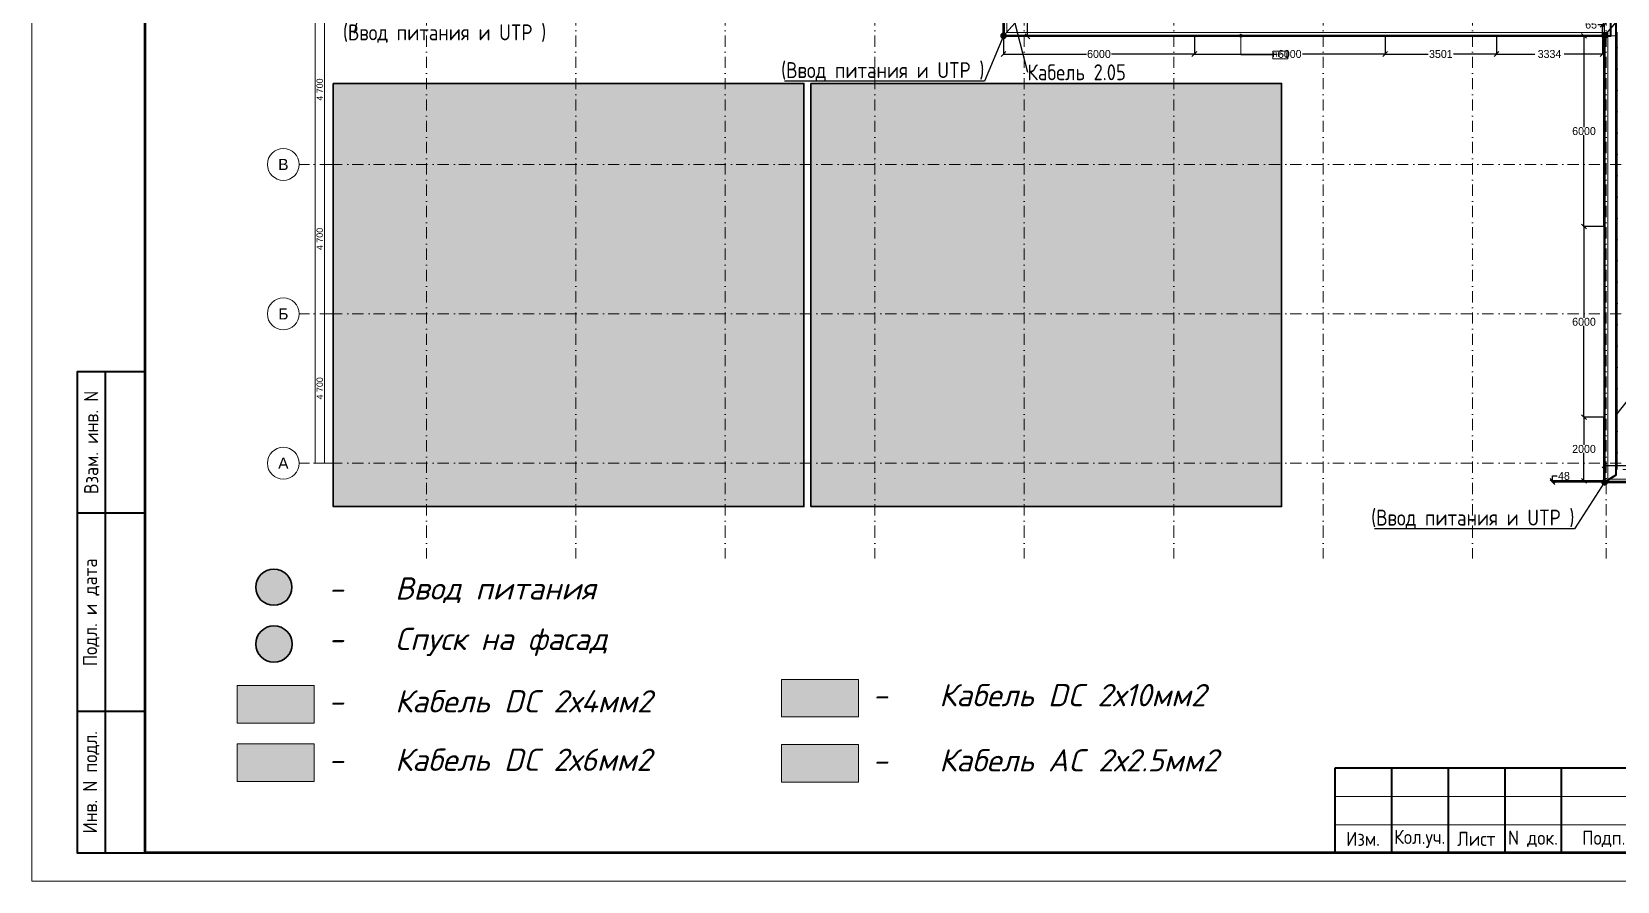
# Model space of a CAD drawing. Header units: millimetres. Extents: x 1499747 to 4230374, y -28481 to 441852.
# Drawn here: x 2607100 to 2656960, y 148600 to 175333 of the extents above; entities that cross this region are included whole.
import ezdxf
from ezdxf import colors
from ezdxf.entities.mleader import LeaderData, LeaderLine
from ezdxf.enums import TextEntityAlignment as Align
from ezdxf.math import Vec2, Vec3
from ezdxf.xclip import XClip

# ---------------------------------------------------------------- set-up
doc = ezdxf.new("R2010")
doc.units = ezdxf.units.MM
doc.header["$MEASUREMENT"] = 0
doc.header["$XCLIPFRAME"] = 0
doc.set_wipeout_variables(frame=1)
for name, pattern in [('Dot & Dashed', [670.277762, 352.777767, -176.388884, 0, -141.111112]), ('Wipeout_Contour', [1000, 0, -1000]), ('Штрихпунктирная', [670.277762, 352.777767, -176.388884, 0, -141.111112])]:
    doc.linetypes.add(name, pattern=pattern)
for name, color, linetype in [('0_ANNOT_Dimensions', 7, 'Continuous'), ('13 этаж_25_2D - Общий_Ном._пера__20', 7, 'Continuous'), ('_заливка', 7, 'Continuous'), ('TEXTS-', 7, 'Continuous'), ('Чертеж и Рисунок', 7, 'Continuous')]:
    doc.layers.add(name, color=color, linetype=linetype)
for name, color, linetype, lineweight in [('13 этаж_25_2D - Общий_Ном._пера__1_Ном._пера__7', 7, 'Continuous', 18), ('13 этаж_25_2D - Общий_Ном._пера__20_Ном._пера__1', 1, 'Continuous', 18), ('13 этаж_25_Парапет_Ном._пера__20_Ном._пера__1', 1, 'Continuous', 18), ('13 этаж_25_Размер - Осевые Размеры_Ном._пера__1_Ном._пера__7', 7, 'Continuous', 18), ('13 этаж_25_Ребра Навес_Ном._пера__10_Ном._пера__134', 134, 'Continuous', 18), ('13 этаж_25_Ребра Навес_Ном._пера__1_Ном._пера__7', 7, 'Continuous', 18), ('13 этаж_25_Элемент Модели - Оси_Ном._пера__2_Ном._пера__8', 8, 'Continuous', 18), ('Light', 90, 'Continuous', 50), ('Кабель 2x4mm', 200, 'Continuous', 30), ('Кабель 2х6 mm', 150, 'Continuous', 30), ('ТП', 250, 'Continuous', 30)]:
    doc.layers.add(name, color=color, linetype=linetype, lineweight=lineweight)
doc.styles.add('ISOCPEUR_4', font='isocpeur.ttf', dxfattribs={"width": 0.85, "height": 250})
doc.styles.add('СГЕНЕРИР_СТИЛЬ_2', font='arial.ttf')
doc.styles.add('СПДС', font='isocpeur.ttf', dxfattribs={"width": 0.9})
doc.styles.add('Текст', font='isocpeui.ttf')
doc.dimstyles.get("Standard").update_dxf_attribs({"dimtxt": 0.18, "dimasz": 0.18, "dimexe": 0.18, "dimexo": 0.0625, "dimgap": 0.09, "dimtad": 0, "dimtih": 1, "dimtoh": 1, "dimdec": 4, "dimzin": 0, "dimdsep": 46, "dimtxsty": 'Standard', "dimcen": 0.09, "dimadec": 0, "dimazin": 0, "dimtfac": 1, "dimtdec": 4, "dimtofl": 0, "dimtmove": 0, "dimatfit": 3, "dimfxl": 1, "dimtolj": 1, "dimtzin": 0, "dimarcsym": 0})

# ---------------------------------------------------------------- blocks, each defined once
blk = doc.blocks.new('Чертеж_4_25', base_point=(1186000, 29700))
at = {"layer": '13 этаж_25_2D - Общий_Ном._пера__1_Ном._пера__7', "color": 9, "linetype": 'Continuous', "true_color": 0xc7c8ca}
blk.add_line((1188021, 29514), (1188021, 29332), dxfattribs=at)
at = {"layer": '13 этаж_25_2D - Общий_Ном._пера__1_Ном._пера__7', "color": 9, "linetype": 'Continuous', "true_color": 0xc7c8ca, "flags": 128}
for points in [[(1188021, 29537, 0.414214), (1187999, 29514)], [(1188021, 29491, 0.414214), (1188044, 29514)]]:
    blk.add_lwpolyline(points, format="xyb", dxfattribs=at)
at = {"layer": '13 этаж_25_2D - Общий_Ном._пера__1_Ном._пера__7', "color": 9, "linetype": 'Continuous', "true_color": 0xc7c8ca}
blk.add_circle((1188021, 29514), 45.6, dxfattribs=at)
at = {"layer": '13 этаж_25_Парапет_Ном._пера__20_Ном._пера__1', "color": 9, "linetype": 'Continuous', "true_color": 0xc7c8ca}
for p, q in [((1180555, 29514), (1180555, 31664)), ((1199454, 29514), (1180555, 29514)), ((1199454, 15464), (1199454, 29514)), ((1214855, 15464), (1199454, 15464))]:
    blk.add_line(p, q, dxfattribs=at)
at = {"layer": '13 этаж_25_Размер - Осевые Размеры_Ном._пера__1_Ном._пера__7', "linetype": 'Continuous'}
for p, q in [((1158905, 45964), (1158905, 16064)), ((1159205, 30164), (1159205, 25464)), ((1159205, 25464), (1159205, 25464)), ((1159205, 25464), (1159205, 25464)), ((1159205, 25464), (1159205, 25464)), ((1159205, 25464), (1159205, 20764)), ((1159205, 25464), (1159205, 25464)), ((1159205, 20764), (1159205, 20764)), ((1159205, 20764), (1159205, 20764)), ((1159205, 20764), (1159205, 20764)), ((1159205, 20764), (1159205, 16064)), ((1159205, 20764), (1159205, 20764)), ((1158905, 16064), (1158905, 16064)), ((1158905, 16064), (1158905, 16064)), ((1158905, 16064), (1159105, 16064)), ((1159205, 16064), (1159205, 16064)), ((1159205, 16064), (1159205, 16064)), ((1159205, 16064), (1159205, 16064))]:
    blk.add_line(p, q, dxfattribs=at)
at = {"layer": '13 этаж_25_Ребра Навес_Ном._пера__10_Ном._пера__134', "color": 9, "linetype": 'Dot & Dashed', "true_color": 0xc7c8ca}
for p, q in [((1199854, 15864), (1199854, 29914)), ((1214455, 15864), (1199854, 15864))]:
    blk.add_line(p, q, dxfattribs=at)
at = {"layer": '13 этаж_25_Ребра Навес_Ном._пера__1_Ном._пера__7', "color": 9, "linetype": 'Continuous', "true_color": 0xc7c8ca}
for p, q in [((1180654, 29614), (1180654, 32064)), ((1180654, 29614), (1180654, 32064)), ((1180654, 29614), (1180654, 32064)), ((1180655, 29614), (1180655, 32064)), ((1180654, 29614), (1180654, 31764)), ((1180654, 29614), (1180654, 31764)), ((1180654, 29614), (1180654, 31764)), ((1180654, 29614), (1180654, 31764)), ((1199554, 29614), (1180654, 29614)), ((1199554, 29614), (1180654, 29614)), ((1199554, 29614), (1180654, 29614)), ((1199554, 29614), (1180654, 29614)), ((1199554, 29614), (1180654, 29614)), ((1199554, 29614), (1180654, 29614)), ((1199554, 29614), (1180654, 29614)), ((1199554, 29614), (1180655, 29614)), ((1199554, 15564), (1199554, 29614)), ((1199554, 15564), (1199554, 29614)), ((1199554, 15564), (1199554, 29614)), ((1199554, 15564), (1199554, 29614)), ((1199554, 15564), (1199554, 29614)), ((1199554, 15564), (1199554, 29614)), ((1199554, 15564), (1199554, 29614)), ((1199554, 15564), (1199554, 29614)), ((1199554, 15564), (1199554, 29514)), ((1199854, 29514), (1199554, 29514)), ((1199854, 15864), (1199854, 29514)), ((1214755, 15564), (1199554, 15564)), ((1214755, 15564), (1199554, 15564)), ((1214755, 15564), (1199554, 15564)), ((1214755, 15564), (1199554, 15564)), ((1214755, 15564), (1199554, 15564)), ((1214755, 15564), (1199554, 15564)), ((1214755, 15564), (1199554, 15564)), ((1214755, 15564), (1199554, 15564))]:
    blk.add_line(p, q, dxfattribs=at)
at = {"layer": '13 этаж_25_Элемент Модели - Оси_Ном._пера__2_Ном._пера__8', "linetype": 'Штрихпунктирная'}
for p, q in [((1162405, 48964), (1162405, 14064)), ((1167105, 48964), (1167105, 14064)), ((1171805, 48964), (1171805, 14064)), ((1176505, 48964), (1176505, 14064)), ((1181205, 48964), (1181205, 14064)), ((1185905, 48964), (1185905, 14064)), ((1190605, 48964), (1190605, 14064)), ((1195305, 48964), (1195305, 14064)), ((1199505, 48964), (1199505, 14064)), ((1159405, 25464), (1158405, 25464)), ((1159405, 25464), (1216205, 25464)), ((1159405, 20764), (1158405, 20764)), ((1159405, 20764), (1216205, 20764)), ((1159405, 16064), (1158405, 16064)), ((1159405, 16064), (1216205, 16064)), ((1162405, 14064), (1162405, 13064)), ((1167105, 14064), (1167105, 13064)), ((1171805, 14064), (1171805, 13064)), ((1176505, 14064), (1176505, 13064)), ((1181205, 14064), (1181205, 13064)), ((1185905, 14064), (1185905, 13064)), ((1190605, 14064), (1190605, 13064)), ((1195305, 14064), (1195305, 13064)), ((1199505, 14064), (1199505, 13064))]:
    blk.add_line(p, q, dxfattribs=at)
at = {"layer": '13 этаж_25_Элемент Модели - Оси_Ном._пера__2_Ном._пера__8', "linetype": 'Continuous'}
for p, q in [((1159405, 25464), (1159405, 25464)), ((1159405, 25464), (1159405, 25464)), ((1159405, 20764), (1159405, 20764)), ((1159405, 20764), (1159405, 20764)), ((1159405, 16064), (1159405, 16064)), ((1159405, 16064), (1159405, 16064))]:
    blk.add_line(p, q, dxfattribs=at)
for centre in [(1157905, 25464), (1157905, 20764), (1157905, 16064)]:
    blk.add_circle(centre, 500, dxfattribs=at)
at = {"layer": '13 этаж_25_Размер - Осевые Размеры_Ном._пера__1_Ном._пера__7', "linetype": 'Continuous', "char_height": 200, "attachment_point": 7, "rotation": 90, "style": 'СГЕНЕРИР_СТИЛЬ_2'}
for insert in [(1159153, 27471), (1159153, 22771), (1159153, 18071)]:
    blk.add_mtext('\\A1;{\\pql;\\fArial|b0|i0|c204|p0;\\W1.000000;4\xa0700}', dxfattribs=dict(at, insert=insert))
at = {"layer": '13 этаж_25_Элемент Модели - Оси_Ном._пера__2_Ном._пера__8', "linetype": 'Continuous', "char_height": 350, "attachment_point": 1, "style": 'СГЕНЕРИР_СТИЛЬ_2'}
for s, insert in [('\\A1;{\\pql;\\fArial|b0|i0|c204|p0;\\W1.000000;В}', (1157745, 25639)), ('\\A1;{\\pql;\\fArial|b0|i0|c204|p0;\\W1.000000;Б}', (1157747, 20939)), ('\\A1;{\\pql;\\fArial|b0|i0|c204|p0;\\W1.000000;А}', (1157745, 16239))]:
    blk.add_mtext(s, dxfattribs=dict(at, insert=insert))
at = {"color": 9, "linetype": 'Wipeout_Contour', "ltscale": 4758426.764652322, "true_color": 0xc7c8ca}
blk.add_wipeout([(1189021, 29027), (1189021, 28791), (1189489, 28791), (1189489, 29027)], dxfattribs=at).dxf.layer = '13 этаж_25_2D - Общий_Ном._пера__20'
at = {"layer": '13 этаж_25_2D - Общий_Ном._пера__1_Ном._пера__7', "color": 9, "linetype": 'Continuous', "true_color": 0xc7c8ca, "flags": 128}
blk.add_lwpolyline([(1188021, 29514), (1188021, 28917), (1189021, 28909)], dxfattribs=at)
blk.add_lwpolyline([(1189021, 29027), (1189489, 29027), (1189489, 28791), (1189021, 28791)], close=True, dxfattribs=at)
at = {"layer": '13 этаж_25_2D - Общий_Ном._пера__20_Ном._пера__1', "color": 9, "linetype": 'Continuous', "true_color": 0xc7c8ca}
for p, q in [((1189021, 29027), (1189021, 28791)), ((1189489, 29027), (1189021, 29027)), ((1189489, 28791), (1189489, 29027)), ((1189021, 28791), (1189489, 28791))]:
    blk.add_line(p, q, dxfattribs=at)
at = {"layer": '13 этаж_25_2D - Общий_Ном._пера__20_Ном._пера__1', "color": 9, "linetype": 'Continuous', "true_color": 0xc7c8ca, "insert": (1189021, 28922), "char_height": 150, "attachment_point": 4, "style": 'СГЕНЕРИР_СТИЛЬ_2'}
blk.add_mtext('\\A1;{\\pql;\\fArial|b0|i0|c204|p0;\\W1.000000;ПР-1}', dxfattribs=at)
blk = doc.blocks.new('_Oblique')
at = {"color": 0, "linetype": 'ByBlock', "lineweight": -2}
blk.add_line((-0.5, -0.5), (0.5, 0.5), dxfattribs=at)
blk = doc.blocks.new('*D518')
at = {"layer": '0_ANNOT_Dimensions', "color": 0, "lineweight": -2, "transparency": 16777216}
for p, q in [((2637660, 177355), (2638416, 177355)), ((2638416, 177355), (2638416, 176188)), ((2638416, 175188), (2638416, 175937)), ((2637660, 175188), (2638416, 175188))]:
    blk.add_line(p, q, dxfattribs=at)
at = {"layer": 'Defpoints', "color": 0, "lineweight": 30, "transparency": 16777216}
for p in [(2637660, 177355), (2637660, 175188), (2638416, 175188)]:
    blk.add_point(p, dxfattribs=at)
at = {"layer": '0_ANNOT_Dimensions', "color": 0, "lineweight": -2, "transparency": 16777216, "xscale": 150, "yscale": 150, "zscale": 150}
for p, rotation in [((2638416, 177355), 90), ((2638416, 175188), 270)]:
    blk.add_blockref('_Oblique', p, dxfattribs=dict(at, rotation=rotation))
at = {"layer": '0_ANNOT_Dimensions', "color": 0, "lineweight": 25, "transparency": 16777216, "insert": (2638416, 176063), "char_height": 250, "attachment_point": 5}
blk.add_mtext('\\A1;2167', dxfattribs=at)
blk = doc.blocks.new('*D519')
at = {"layer": '0_ANNOT_Dimensions', "color": 0, "lineweight": -2, "transparency": 16777216}
for p, q in [((2637660, 175205), (2637660, 174630)), ((2643660, 175205), (2643660, 174630)), ((2637660, 174630), (2640264, 174630)), ((2643660, 174630), (2641056, 174630))]:
    blk.add_line(p, q, dxfattribs=at)
at = {"layer": 'Defpoints', "color": 0, "lineweight": 30, "transparency": 16777216}
for p in [(2637660, 175205), (2643660, 175205), (2643660, 174630)]:
    blk.add_point(p, dxfattribs=at)
at = {"layer": '0_ANNOT_Dimensions', "color": 0, "lineweight": -2, "transparency": 16777216, "xscale": 150, "yscale": 150, "zscale": 150, "rotation": 180}
blk.add_blockref('_Oblique', (2637660, 174630), dxfattribs=at)
at = {"layer": '0_ANNOT_Dimensions', "color": 0, "lineweight": -2, "transparency": 16777216, "xscale": 150, "yscale": 150, "zscale": 150}
blk.add_blockref('_Oblique', (2643660, 174630), dxfattribs=at)
at = {"layer": '0_ANNOT_Dimensions', "color": 0, "lineweight": 25, "transparency": 16777216, "insert": (2640660, 174630), "char_height": 250, "attachment_point": 5}
blk.add_mtext('\\A1;6000', dxfattribs=at)
blk = doc.blocks.new('*D520')
at = {"layer": '0_ANNOT_Dimensions', "color": 0, "lineweight": -2, "transparency": 16777216}
for p, q in [((2643660, 175205), (2643660, 174630)), ((2649660, 175205), (2649660, 174630)), ((2643660, 174630), (2646264, 174630)), ((2649660, 174630), (2647056, 174630))]:
    blk.add_line(p, q, dxfattribs=at)
at = {"layer": 'Defpoints', "color": 0, "lineweight": 30, "transparency": 16777216}
for p in [(2643660, 175205), (2649660, 175205), (2649660, 174630)]:
    blk.add_point(p, dxfattribs=at)
at = {"layer": '0_ANNOT_Dimensions', "color": 0, "lineweight": -2, "transparency": 16777216, "xscale": 150, "yscale": 150, "zscale": 150, "rotation": 180}
blk.add_blockref('_Oblique', (2643660, 174630), dxfattribs=at)
at = {"layer": '0_ANNOT_Dimensions', "color": 0, "lineweight": -2, "transparency": 16777216, "xscale": 150, "yscale": 150, "zscale": 150}
blk.add_blockref('_Oblique', (2649660, 174630), dxfattribs=at)
at = {"layer": '0_ANNOT_Dimensions', "color": 0, "lineweight": 25, "transparency": 16777216, "insert": (2646660, 174630), "char_height": 250, "attachment_point": 5}
blk.add_mtext('\\A1;6000', dxfattribs=at)
blk = doc.blocks.new('*D521')
at = {"layer": '0_ANNOT_Dimensions', "color": 0, "lineweight": -2, "transparency": 16777216}
for p, q in [((2656495, 175553), (2656345, 175553)), ((2656495, 175205), (2656495, 175553)), ((2656560, 175553), (2656495, 175553)), ((2656560, 175205), (2656560, 175553))]:
    blk.add_line(p, q, dxfattribs=at)
at = {"layer": 'Defpoints', "color": 0, "lineweight": 30, "transparency": 16777216}
for p in [(2656495, 175553), (2656495, 175205), (2656560, 175205)]:
    blk.add_point(p, dxfattribs=at)
at = {"layer": '0_ANNOT_Dimensions', "color": 0, "lineweight": -2, "transparency": 16777216, "xscale": 150, "yscale": 150, "zscale": 150, "rotation": 180}
blk.add_blockref('_Oblique', (2656495, 175553), dxfattribs=at)
at = {"layer": '0_ANNOT_Dimensions', "color": 0, "lineweight": -2, "transparency": 16777216, "xscale": 150, "yscale": 150, "zscale": 150}
blk.add_blockref('_Oblique', (2656560, 175553), dxfattribs=at)
at = {"layer": '0_ANNOT_Dimensions', "color": 0, "lineweight": 25, "transparency": 16777216, "insert": (2656136, 175553), "char_height": 250, "attachment_point": 5}
blk.add_mtext('\\A1;65', dxfattribs=at)
blk = doc.blocks.new('*D522')
at = {"layer": '0_ANNOT_Dimensions', "color": 0, "lineweight": -2, "transparency": 16777216}
for p, q in [((2653161, 175205), (2653161, 174630)), ((2656495, 175205), (2656495, 174630)), ((2653161, 174630), (2654369, 174630)), ((2656495, 174630), (2655286, 174630))]:
    blk.add_line(p, q, dxfattribs=at)
at = {"layer": 'Defpoints', "color": 0, "lineweight": 30, "transparency": 16777216}
for p in [(2653161, 175205), (2656495, 175205), (2656495, 174630)]:
    blk.add_point(p, dxfattribs=at)
at = {"layer": '0_ANNOT_Dimensions', "color": 0, "lineweight": -2, "transparency": 16777216, "xscale": 150, "yscale": 150, "zscale": 150, "rotation": 180}
blk.add_blockref('_Oblique', (2653161, 174630), dxfattribs=at)
at = {"layer": '0_ANNOT_Dimensions', "color": 0, "lineweight": -2, "transparency": 16777216, "xscale": 150, "yscale": 150, "zscale": 150}
blk.add_blockref('_Oblique', (2656495, 174630), dxfattribs=at)
at = {"layer": '0_ANNOT_Dimensions', "color": 0, "lineweight": 25, "transparency": 16777216, "insert": (2654828, 174630), "char_height": 250, "attachment_point": 5}
blk.add_mtext('\\A1;3334', dxfattribs=at)
blk = doc.blocks.new('*D523')
at = {"layer": '0_ANNOT_Dimensions', "color": 0, "lineweight": -2, "transparency": 16777216}
for p, q in [((2649660, 175205), (2649660, 174630)), ((2653161, 175205), (2653161, 174630)), ((2649660, 174630), (2651015, 174630)), ((2653161, 174630), (2651806, 174630))]:
    blk.add_line(p, q, dxfattribs=at)
at = {"layer": 'Defpoints', "color": 0, "lineweight": 30, "transparency": 16777216}
for p in [(2649660, 175205), (2653161, 175205), (2653161, 174630)]:
    blk.add_point(p, dxfattribs=at)
at = {"layer": '0_ANNOT_Dimensions', "color": 0, "lineweight": -2, "transparency": 16777216, "xscale": 150, "yscale": 150, "zscale": 150, "rotation": 180}
blk.add_blockref('_Oblique', (2649660, 174630), dxfattribs=at)
at = {"layer": '0_ANNOT_Dimensions', "color": 0, "lineweight": -2, "transparency": 16777216, "xscale": 150, "yscale": 150, "zscale": 150}
blk.add_blockref('_Oblique', (2653161, 174630), dxfattribs=at)
at = {"layer": '0_ANNOT_Dimensions', "color": 0, "lineweight": 25, "transparency": 16777216, "insert": (2651411, 174630), "char_height": 250, "attachment_point": 5}
blk.add_mtext('\\A1;3501', dxfattribs=at)
blk = doc.blocks.new('*D572')
at = {"layer": '0_ANNOT_Dimensions', "color": 0, "lineweight": -2, "transparency": 16777216}
for p, q in [((2656560, 175204), (2655913, 175204)), ((2655913, 175204), (2655913, 172329)), ((2655913, 169204), (2655913, 172079)), ((2656560, 169204), (2655913, 169204))]:
    blk.add_line(p, q, dxfattribs=at)
at = {"layer": 'Defpoints', "color": 0, "lineweight": 30, "transparency": 16777216}
for p in [(2656560, 175204), (2655913, 169204), (2656560, 169204)]:
    blk.add_point(p, dxfattribs=at)
at = {"layer": '0_ANNOT_Dimensions', "color": 0, "lineweight": -2, "transparency": 16777216, "xscale": 150, "yscale": 150, "zscale": 150}
for p, rotation in [((2655913, 175204), 90), ((2655913, 169204), 270)]:
    blk.add_blockref('_Oblique', p, dxfattribs=dict(at, rotation=rotation))
at = {"layer": '0_ANNOT_Dimensions', "color": 0, "lineweight": 25, "transparency": 16777216, "insert": (2655913, 172204), "char_height": 250, "attachment_point": 5}
blk.add_mtext('\\A1;6000', dxfattribs=at)
blk = doc.blocks.new('*D573')
at = {"layer": '0_ANNOT_Dimensions', "color": 0, "lineweight": -2, "transparency": 16777216}
for p, q in [((2656560, 169204), (2655913, 169204)), ((2655913, 169204), (2655913, 166329)), ((2655913, 163204), (2655913, 166079)), ((2656560, 163204), (2655913, 163204))]:
    blk.add_line(p, q, dxfattribs=at)
at = {"layer": 'Defpoints', "color": 0, "lineweight": 30, "transparency": 16777216}
for p in [(2656560, 169204), (2655913, 163204), (2656560, 163204)]:
    blk.add_point(p, dxfattribs=at)
at = {"layer": '0_ANNOT_Dimensions', "color": 0, "lineweight": -2, "transparency": 16777216, "xscale": 150, "yscale": 150, "zscale": 150}
for p, rotation in [((2655913, 169204), 90), ((2655913, 163204), 270)]:
    blk.add_blockref('_Oblique', p, dxfattribs=dict(at, rotation=rotation))
at = {"layer": '0_ANNOT_Dimensions', "color": 0, "lineweight": 25, "transparency": 16777216, "insert": (2655913, 166204), "char_height": 250, "attachment_point": 5}
blk.add_mtext('\\A1;6000', dxfattribs=at)
blk = doc.blocks.new('*D524')
at = {"layer": '0_ANNOT_Dimensions', "color": 0, "lineweight": -2, "transparency": 16777216}
for p, q in [((2656560, 163204), (2655913, 163204)), ((2655913, 163204), (2655913, 162329)), ((2655913, 161203), (2655913, 162079)), ((2656560, 161203), (2655913, 161203))]:
    blk.add_line(p, q, dxfattribs=at)
at = {"layer": 'Defpoints', "color": 0, "lineweight": 30, "transparency": 16777216}
for p in [(2656560, 163204), (2655913, 161203), (2656560, 161203)]:
    blk.add_point(p, dxfattribs=at)
at = {"layer": '0_ANNOT_Dimensions', "color": 0, "lineweight": -2, "transparency": 16777216, "xscale": 150, "yscale": 150, "zscale": 150}
for p, rotation in [((2655913, 163204), 90), ((2655913, 161203), 270)]:
    blk.add_blockref('_Oblique', p, dxfattribs=dict(at, rotation=rotation))
at = {"layer": '0_ANNOT_Dimensions', "color": 0, "lineweight": 25, "transparency": 16777216, "insert": (2655913, 162204), "char_height": 250, "attachment_point": 5}
blk.add_mtext('\\A1;2000', dxfattribs=at)
blk = doc.blocks.new('*D525')
at = {"layer": '0_ANNOT_Dimensions', "color": 0, "lineweight": -2, "transparency": 16777216}
for p, q in [((2654924, 161203), (2654924, 161353)), ((2654924, 161353), (2655074, 161353)), ((2656560, 161203), (2654924, 161203)), ((2654924, 161155), (2654924, 161203)), ((2656560, 161155), (2654924, 161155))]:
    blk.add_line(p, q, dxfattribs=at)
at = {"layer": 'Defpoints', "color": 0, "lineweight": 30, "transparency": 16777216}
for p in [(2654924, 161203), (2656560, 161203), (2656560, 161155)]:
    blk.add_point(p, dxfattribs=at)
at = {"layer": '0_ANNOT_Dimensions', "color": 0, "lineweight": -2, "transparency": 16777216, "xscale": 150, "yscale": 150, "zscale": 150}
for p, rotation in [((2654924, 161203), 90), ((2654924, 161155), 270)]:
    blk.add_blockref('_Oblique', p, dxfattribs=dict(at, rotation=rotation))
at = {"layer": '0_ANNOT_Dimensions', "color": 0, "lineweight": 25, "transparency": 16777216, "insert": (2655283, 161353), "char_height": 250, "attachment_point": 5}
blk.add_mtext('\\A1;48', dxfattribs=at)
blk = doc.blocks.new('*D574')
at = {"layer": '0_ANNOT_Dimensions', "color": 0, "lineweight": -2, "transparency": 16777216}
for p, q in [((2656560, 161155), (2656560, 161682)), ((2656560, 161682), (2659164, 161682)), ((2662560, 161682), (2659956, 161682)), ((2662560, 161155), (2662560, 161682))]:
    blk.add_line(p, q, dxfattribs=at)
at = {"layer": 'Defpoints', "color": 0, "lineweight": 30, "transparency": 16777216}
for p in [(2662560, 161682), (2656560, 161155), (2662560, 161155)]:
    blk.add_point(p, dxfattribs=at)
at = {"layer": '0_ANNOT_Dimensions', "color": 0, "lineweight": -2, "transparency": 16777216, "xscale": 150, "yscale": 150, "zscale": 150, "rotation": 180}
blk.add_blockref('_Oblique', (2656560, 161682), dxfattribs=at)
at = {"layer": '0_ANNOT_Dimensions', "color": 0, "lineweight": -2, "transparency": 16777216, "xscale": 150, "yscale": 150, "zscale": 150}
blk.add_blockref('_Oblique', (2662560, 161682), dxfattribs=at)
at = {"layer": '0_ANNOT_Dimensions', "color": 0, "lineweight": 25, "transparency": 16777216, "insert": (2659560, 161682), "char_height": 250, "attachment_point": 5}
blk.add_mtext('\\A1;6000', dxfattribs=at)
blk = doc.blocks.new('*U32')
at = {"lineweight": 0}
blk.add_lwpolyline([(-415, -5), (5, -5), (5, 292), (-415, 292)], close=True, dxfattribs=at)
at = {"color": 0, "linetype": 'Continuous', "lineweight": 50}
blk.add_lwpolyline([(-395, 287), (0, 287), (0, 0), (-395, 0)], close=True, dxfattribs=at)
at = {"lineweight": 35}
for points in [[(-395, 85), (-407, 85), (-407, 0), (-395, 0)], [(-402, 0), (-402, 85)], [(-395, 60), (-407, 60)], [(-395, 25), (-407, 25)], [(-120, 15), (-185, 15)], [(-185, 15), (-185, 0)], [(-175, 15), (-175, 0)], [(-165, 15), (-165, 0)], [(-155, 15), (-155, 0)], [(-145, 15), (-145, 0)]]:
    blk.add_lwpolyline(points, dxfattribs=at)
at = {"lineweight": 18}
for points in [[(-185, 10), (-120, 10)], [(-185, 5), (-120, 5)]]:
    blk.add_lwpolyline(points, dxfattribs=at)
at = {"lineweight": -2, "char_height": 2.5, "attachment_point": 5, "rotation": 90, "style": 'СПДС'}
for s, insert, width in [('Взам. инв. N', (-404.5, 72.5), 24.9913), ('Подл. и дата', (-404.5, 42.5), 34.9913), ('Инв. N подл.', (-404.5, 12.5), 24.9913)]:
    blk.add_mtext(s, dxfattribs=dict(at, insert=insert, width=width))
at = {"lineweight": -2, "char_height": 2.5, "attachment_point": 5, "style": 'СПДС'}
for s, insert, width in [('Изм.', (-180, 2.5), 10), ('Кол.уч.', (-170, 2.5), 10), ('Лист', (-160, 2.5), 10), ('N док.', (-150, 2.5), 10), ('Подп.', (-137.5, 2.5), 15)]:
    blk.add_mtext(s, dxfattribs=dict(at, insert=insert, width=width))
at = {"style": 'СПДС'}
for tag, p in [('ШИФР_ПРОЕКТА_ЛИСТ2', (-65, 7.5)), ('ЛИСТ_второй', (-5, 5))]:
    blk.add_attdef(tag, text='', height=2.5, dxfattribs=at).set_placement(p, align=Align.MIDDLE_CENTER)

msp = doc.modelspace()

# ---------------------------------------------------------------- block references
at = {"layer": 'Чертеж и Рисунок', "linetype": 'Continuous'}
ref = msp.add_blockref('Чертеж_4_25', (2643105.69495, 175391.14665), dxfattribs=at)
XClip(ref).set_block_clipping_path([(1144000, 0), (1228000, 59400.0000000006)])

# ---------------------------------------------------------------- next in the draw order: hatches: boundary and pattern name
at = {"layer": '_заливка', "lineweight": 30, "true_color": 0x93278f}
h = msp.add_hatch(dxfattribs=at)
h.set_pattern_fill('ANGLE', color=217, scale=2.033409)
h.set_pattern_definition([(0, (297954.9571, -20449.88216), (0, 0.55918746165), [0.40668179029, -0.15250567136]), (90, (297954.9571, -20449.88216), (-0.55918746165, 3e-17), [0.40668179029, -0.15250567136])])
h.paths.add_polyline_path([(2613562.68614, 154759.94158), (2613562.68614, 153577.91592), (2615983.91207, 153577.91592), (2615983.91207, 154759.94158)])
at = {"layer": '_заливка', "lineweight": 30, "true_color": 0xed1f24}
h = msp.add_hatch(dxfattribs=at)
h.set_pattern_fill('ANGLE', color=240, scale=2.033409)
h.set_pattern_definition([(0, (315065.21787, -20256.31275), (0, 0.55918746165), [0.40668179029, -0.15250567136]), (90, (315065.21787, -20256.31275), (-0.55918746165, 3e-17), [0.40668179029, -0.15250567136])])
h.paths.add_polyline_path([(2630672.94691, 154953.511), (2630672.94691, 153771.48533), (2633094.17284, 153771.48533), (2633094.17284, 154953.511)])
at = {"layer": '_заливка', "lineweight": 30, "true_color": 0x105689}
h = msp.add_hatch(dxfattribs=at)
h.set_pattern_fill('ANGLE', color=146, scale=2.033409)
h.set_pattern_definition([(0, (297954.9571, -22289.4268), (0, 0.55918746165), [0.40668179029, -0.15250567136]), (90, (297954.9571, -22289.4268), (-0.55918746165, 3e-17), [0.40668179029, -0.15250567136])])
h.paths.add_polyline_path([(2613562.68614, 152920.39694), (2613562.68614, 151738.37127), (2615983.91207, 151738.37127), (2615983.91207, 152920.39694)])
at = {"layer": '_заливка', "lineweight": 30, "true_color": 0xf26722}
h = msp.add_hatch(dxfattribs=at)
h.set_pattern_fill('ANGLE', color=30, scale=2.033409)
h.set_pattern_definition([(0, (315065.21787, -22307.46583), (0, 0.55918746165), [0.40668179029, -0.15250567136]), (90, (315065.21787, -22307.46583), (-0.55918746165, 3e-17), [0.40668179029, -0.15250567136])])
h.paths.add_polyline_path([(2630672.94691, 152902.35792), (2630672.94691, 151720.33225), (2633094.17284, 151720.33225), (2633094.17284, 152902.35792)])
at = {"layer": 'Кабель 2x4mm', "lineweight": 30, "true_color": 0xcd2027}
h = msp.add_hatch(color=242, dxfattribs=at)
h.dxf.hatch_style = 1
h.paths.add_polyline_path([(2637766.41661, 175204.52801, 1), (2637555.31174, 175204.52801, 1)])
h = msp.add_hatch(color=242, dxfattribs=at)
h.dxf.hatch_style = 1
h.paths.add_polyline_path([(2656666.32896, 175204.52711, 1), (2656455.22409, 175204.52711, 1)])
h = msp.add_hatch(color=242, dxfattribs=at)
h.dxf.hatch_style = 1
h.paths.add_polyline_path([(2656666.32896, 161154.52886, 1), (2656455.22409, 161154.52886, 1)])
h = msp.add_hatch(color=242, dxfattribs=at)
h.dxf.hatch_style = 1
h.paths.add_polyline_path([(2615284.97996, 157854.71699, 1), (2614143.12103, 157854.71699, 1)])
at = {"layer": 'Кабель 2x4mm', "lineweight": 30, "true_color": 0x105689}
h = msp.add_hatch(color=146, dxfattribs=at)
h.dxf.hatch_style = 1
h.paths.add_polyline_path([(2615288.37212, 156065.00733, 1), (2614146.51319, 156065.00733, 1)])
at = {"layer": 'Кабель 2х6 mm', "lineweight": 30, "true_color": 0xffffff}
h = msp.add_hatch(color=7, dxfattribs=at)
h.dxf.hatch_style = 1
h.paths.add_polyline_path([(2616579.81319, 173706.65156), (2616579.81319, 160391.29192), (2631382.55216, 160391.29192), (2631382.55216, 173706.65156)])
h = msp.add_hatch(color=7, dxfattribs=at)
h.dxf.hatch_style = 1
h.paths.add_polyline_path([(2631602.70852, 173706.65156), (2631602.70852, 160391.29192), (2646405.44749, 160391.29192), (2646405.44749, 173706.65156)])

# ---------------------------------------------------------------- next in the draw order: linework, layer by layer
at = {"layer": 'Light', "color": 219, "true_color": 0x642165}
msp.add_lwpolyline([(2637660.21071, 177355.19741), (2637660.21071, 175188.09741)], dxfattribs=at)
at = {"layer": 'Light', "color": 18, "lineweight": 20, "true_color": 0x000000}
for points in [[(2613562.68614, 154759.94158), (2615983.91207, 154759.94158), (2615983.91207, 153577.91592), (2613562.68614, 153577.91592)], [(2630672.94691, 154953.511), (2633094.17284, 154953.511), (2633094.17284, 153771.48533), (2630672.94691, 153771.48533)], [(2613562.68614, 152920.39694), (2615983.91207, 152920.39694), (2615983.91207, 151738.37127), (2613562.68614, 151738.37127)], [(2630672.94691, 152902.35792), (2633094.17284, 152902.35792), (2633094.17284, 151720.33225), (2630672.94691, 151720.33225)]]:
    msp.add_lwpolyline(points, close=True, dxfattribs=at)
at = {"layer": 'TEXTS-', "color": 7, "lineweight": 30, "true_color": 0xffffff}
for points in [[(2616579.81319, 173706.65156), (2631382.55216, 173706.65156), (2631382.55216, 160391.29192), (2616579.81319, 160391.29192)], [(2631602.70852, 173706.65156), (2646405.44749, 173706.65156), (2646405.44749, 160391.29192), (2631602.70852, 160391.29192)]]:
    msp.add_lwpolyline(points, close=True, dxfattribs=at)
at = {"layer": 'Кабель 2x4mm', "lineweight": 30}
msp.add_lwpolyline([(2641385.90017, 176255.19741), (2641385.90017, 176288.61239), (2638010.30958, 176290.35689), (2638010.30958, 175605.19558), (2637660.21071, 175205.19648)], dxfattribs=at)
at = {"layer": 'Кабель 2x4mm', "lineweight": 35}
msp.add_lwpolyline([(2656560.12305, 175203.90044), (2656757.48921, 175203.90044), (2656757.48921, 175855.26611), (2642357.26365, 175855.26611), (2642357.26365, 176427.33705), (2642082.40789, 176427.33705), (2642082.40789, 176255.19741)], dxfattribs=at)
at = {"layer": 'Кабель 2x4mm', "color": 242, "lineweight": 30, "true_color": 0xcd2027}
msp.add_circle((2614714.05049, 157854.71699), 570.92946, dxfattribs=at)
at = {"layer": 'Кабель 2x4mm', "color": 146, "lineweight": 30, "true_color": 0x105689}
msp.add_circle((2614717.44266, 156065.00733), 570.92946, dxfattribs=at)
at = {"layer": 'Кабель 2х6 mm', "lineweight": 35}
msp.add_lwpolyline([(2642014.4248, 176255.19741), (2642014.4248, 176505.64764), (2642457.20129, 176505.64764), (2642457.20129, 175964.82536), (2656910.33134, 175964.82536), (2656910.33134, 161383.71751), (2656560.12305, 161153.9022)], dxfattribs=at)
at = {"layer": 'Кабель 2х6 mm', "color": 32, "lineweight": 40, "true_color": 0xcd6928}
for points in [[(2637660.21071, 175205.19648), (2643660.21071, 175205.19648)], [(2649660.21071, 175205.19648), (2653160.91071, 175205.19648)]]:
    msp.add_lwpolyline(points, dxfattribs=at)
at = {"layer": 'Кабель 2х6 mm', "lineweight": 30}
for points in [[(2637660.21071, 175205.19648), (2656560.12305, 175203.85839)], [(2656560.12305, 175203.85839), (2656560.12305, 161153.9022)], [(2656562.09668, 161155.19734), (2671894.12305, 161155.19734)]]:
    msp.add_lwpolyline(points, dxfattribs=at)
at = {"layer": 'Кабель 2х6 mm', "color": 31, "lineweight": 40, "true_color": 0xfecc66}
for points in [[(2643660.21071, 175205.19648), (2649660.21071, 175205.19648)], [(2653160.91071, 175205.19648), (2656494.91071, 175205.19648)]]:
    msp.add_lwpolyline(points, dxfattribs=at)
at = {"layer": 'Кабель 2х6 mm', "color": 116, "lineweight": 50, "true_color": 0x136734}
for points in [[(2656560.12305, 169203.85839), (2656560.12305, 175203.85839)], [(2656560.12305, 161203.45839), (2656560.12305, 163203.85839)]]:
    msp.add_lwpolyline(points, dxfattribs=at)
at = {"layer": 'Кабель 2х6 mm', "color": 85, "lineweight": 40, "true_color": 0x58ba48}
msp.add_lwpolyline([(2656560.12305, 169203.85839), (2656560.12305, 163203.85839)], dxfattribs=at)
at = {"layer": 'Кабель 2х6 mm', "color": 116, "lineweight": 40, "true_color": 0x136734}
msp.add_lwpolyline([(2656560.12305, 163203.85839), (2656560.12305, 161203.45839)], dxfattribs=at)
at = {"layer": 'Кабель 2х6 mm', "color": 244, "lineweight": 50, "true_color": 0x991b1e}
msp.add_lwpolyline([(2662560.12305, 161155.19734), (2656560.12305, 161155.19734)], dxfattribs=at)

# ---------------------------------------------------------------- next in the draw order: block references
at = {"lineweight": 0, "xscale": 178.1472622323158, "yscale": 178.1472622323158, "zscale": 178.1472622323158}
msp.add_blockref('*U32', (2681031.35679, 149490.59409), dxfattribs=at)

# ---------------------------------------------------------------- next in the draw order: texts
at = {"color": 18, "lineweight": 50, "true_color": 0x000000, "char_height": 700, "width": 12874.2351114, "attachment_point": 1, "style": 'Текст'}
for s, insert in [('\\pxi-3,l4,t4;-^IВвод питания', (2615727.40021, 158163.97762)), ('\\pxi-3,l4,t4;-^IСпуск на фасад', (2615727.40021, 156577.8344)), ('\\pxi-3,l4,t4;-^IКабель DC 2х4мм2', (2615727.40021, 154614.38477)), ('\\pxi-3,l4,t4;-^IКабель DC 2х10мм2', (2632837.66098, 154807.95419)), ('\\pxi-3,l4,t4;-^IКабель DC 2х6мм2', (2615727.40021, 152774.84013)), ('\\pxi-3,l4,t4;-^IКабель АC 2х2.5мм2', (2632837.66098, 152756.80111))]:
    msp.add_mtext(s, dxfattribs=dict(at, insert=insert))

# ---------------------------------------------------------------- next in the draw order: dimensions: what is measured, and where the dimension line sits
at = {"layer": '0_ANNOT_Dimensions', "lineweight": 25}
dim = msp.add_linear_dim(base=(2638415.71854, 175188.09741), p1=(2637660.21071, 177355.19741), p2=(2637660.21071, 175188.09741), angle=90, dimstyle='Standard', override={"dimtxt": 250, "dimasz": 150, "dimdec": 0, "dimblk1": 'Oblique', "dimblk2": 'Oblique', "dimsah": 1}, dxfattribs=at)
dim.commit()
dim.dimension.update_dxf_attribs({"geometry": '*D518', "text_midpoint": (2638415.71854, 176062.5661), "dimtype": 160})
at = {"layer": '0_ANNOT_Dimensions', "color": 244, "lineweight": 25, "true_color": 0x991b1e}
dim = msp.add_linear_dim(base=(2656494.91071, 175552.50778), p1=(2656560.12305, 175205.19558), p2=(2656494.91071, 175205.19648), dimstyle='Standard', override={"dimtxt": 250, "dimasz": 150, "dimdec": 0, "dimblk1": 'Oblique', "dimblk2": 'Oblique', "dimsah": 1}, dxfattribs=at)
dim.commit()
dim.dimension.update_dxf_attribs({"geometry": '*D521', "text_midpoint": (2656136.48737, 175552.50778), "dimtype": 160})
at = {"layer": '0_ANNOT_Dimensions', "lineweight": 25}
for base, p1, p2, picture, middle in [((2643660.21071, 174629.97793), (2637660.21071, 175205.19648), (2643660.21071, 175205.19648), '*D519', (2640660.21071, 174629.97793)), ((2649660.21071, 174629.97793), (2643660.21071, 175205.19648), (2649660.21071, 175205.19648), '*D520', (2646660.21071, 174629.97793)), ((2653160.91071, 174629.97793), (2649660.21071, 175205.19648), (2653160.91071, 175205.19648), '*D523', (2651410.56071, 174629.97793)), ((2656494.91071, 174629.79793), (2653160.91071, 175205.19648), (2656494.91071, 175205.19648), '*D522', (2654827.91071, 174629.79793)), ((2662560.12305, 161681.76851), (2656560.12305, 161155.19734), (2662560.12305, 161155.19734), '*D574', (2659560.12305, 161681.76851))]:
    dim = msp.add_linear_dim(base=base, p1=p1, p2=p2, dimstyle='Standard', override={"dimtxt": 250, "dimasz": 150, "dimdec": 0, "dimblk1": 'Oblique', "dimblk2": 'Oblique', "dimsah": 1}, dxfattribs=at)
    dim.commit()
    dim.dimension.update_dxf_attribs({"geometry": picture, "text_midpoint": middle})
for base, p1, p2, picture, middle in [((2655913.23462, 169203.85839), (2656560.12305, 175203.85839), (2656560.12305, 169203.85839), '*D572', (2655913.23462, 172203.85839)), ((2655913.23462, 163203.85839), (2656560.12305, 169203.85839), (2656560.12305, 163203.85839), '*D573', (2655913.23462, 166203.85839)), ((2655913.23462, 161203.45839), (2656560.12305, 163203.85839), (2656560.12305, 161203.45839), '*D524', (2655913.23462, 162203.65839))]:
    dim = msp.add_linear_dim(base=base, p1=p1, p2=p2, angle=90, dimstyle='Standard', override={"dimtxt": 250, "dimasz": 150, "dimdec": 0, "dimblk1": 'Oblique', "dimblk2": 'Oblique', "dimsah": 1}, dxfattribs=at)
    dim.commit()
    dim.dimension.update_dxf_attribs({"geometry": picture, "text_midpoint": middle})
at = {"layer": '0_ANNOT_Dimensions', "color": 244, "lineweight": 25, "true_color": 0x991b1e}
dim = msp.add_linear_dim(base=(2654924.35886, 161203.45839), p1=(2656560.12305, 161155.19734), p2=(2656560.12305, 161203.45839), angle=90, dimstyle='Standard', override={"dimtxt": 250, "dimasz": 150, "dimdec": 0, "dimblk1": 'Oblique', "dimblk2": 'Oblique', "dimsah": 1}, dxfattribs=at)
dim.commit()
dim.dimension.update_dxf_attribs({"geometry": '*D525', "text_midpoint": (2655282.78219, 161353.45839), "dimtype": 160})

# ---------------------------------------------------------------- next in the draw order: leaders
at = {"layer": 'ТП', "lineweight": 30}
ml = msp.add_multileader_mtext('Standard', dxfattribs=at)
ml.set_content('Кабель 2.04', color=256, style='ISOCPEUR_4')
ml.set_leader_properties()
ml.build(insert=Vec2(0, 0))
ml.multileader.update_dxf_attribs({"text_right_attachment_type": 6, "dogleg_length": 0.36, "arrow_head_size": 0.18})
ctx = ml.context
ctx.base_point, ctx.char_height, ctx.arrow_head_size, ctx.landing_gap_size, ctx.plane_origin, ctx.plane_x_axis, ctx.plane_y_axis = Vec3(2632442.65693, 176279.46347), 500, 0.18, 0.09, Vec3(2641991.65746, 174330.17972), Vec3(0.9999997664, 0.0006834744), Vec3(-0.0006834744, 0.9999997664)
ctx.right_attachment, ctx.text_align_type = 6, 2
notes = []
notes.append((ctx, [(1, (1, 1, 0), (2635545.57542, 175931.58415), (-0.9999997664, -0.0006834744), 0.00000000013, [(0, [(2637660.47627, 178116.94466)], 0, [])])]))
ctx.mtext.insert, ctx.mtext.text_direction, ctx.mtext.rotation, ctx.mtext.width, ctx.mtext.alignment, ctx.mtext.flow_direction = Vec3(2635545.07534, 176531.58395), Vec3(0.9999997664, 0.0006834744), 0.0006834744, 3333.2408404, 3, 5
ml = msp.add_multileader_mtext('Standard', dxfattribs=at)
ml.set_content('(Ввод питания и UTP )', color=256, style='ISOCPEUR_4')
ml.set_leader_properties()
ml.build(insert=Vec2(0, 0))
ml.multileader.update_dxf_attribs({"text_right_attachment_type": 6, "dogleg_length": 0.00000000013, "arrow_head_size": 0.18})
ctx = ml.context
ctx.base_point, ctx.char_height, ctx.arrow_head_size, ctx.landing_gap_size, ctx.plane_origin = Vec3(2617244.71517, 175285.47897), 500, 0.18, 0.09, Vec3(2625685.80654, 181109.93302)
ctx.right_attachment, ctx.text_align_type = 6, 2
notes.append((ctx, [(0, (1, 1, 0), (2617244.71517, 175285.47897), (1, 0), 0.00000000013, [(0, [(2617710.38508, 177355.19741)], 0, [])])]))
ctx.mtext.insert, ctx.mtext.alignment, ctx.mtext.flow_direction = Vec3(2623279.80517, 175560.47897), 3, 5
ml = msp.add_multileader_mtext('Standard', dxfattribs=at)
ml.set_content('(Ввод питания и UTP )', color=256, style='ISOCPEUR_4')
ml.set_leader_properties()
ml.build(insert=Vec2(0, 0))
ml.multileader.update_dxf_attribs({"text_right_attachment_type": 6, "dogleg_length": 0.00000000013, "arrow_head_size": 0.18})
ctx = ml.context
ctx.base_point, ctx.char_height, ctx.arrow_head_size, ctx.landing_gap_size, ctx.plane_origin = Vec3(2658035.01489, 176927.93859), 500, 0.18, 0.09, Vec3(2666224.8079, 181959.46043)
ctx.right_attachment, ctx.text_align_type = 6, 2
notes.append((ctx, [(0, (1, 1, 0), (2658035.01489, 176927.93859), (1, 0), 0.00000000013, [(0, [(2656560.12305, 175205.19558)], 0, [])])]))
ctx.mtext.insert, ctx.mtext.alignment, ctx.mtext.flow_direction = Vec3(2664070.10489, 177202.93859), 3, 5
ml = msp.add_multileader_mtext('Standard', dxfattribs=at)
ml.set_content('Кабель 2.05', color=256, style='ISOCPEUR_4')
ml.set_leader_properties()
ml.build(insert=Vec2(0, 0))
ml.multileader.update_dxf_attribs({"text_right_attachment_type": 6, "dogleg_length": 0.36, "arrow_head_size": 0.18})
ctx = ml.context
ctx.base_point, ctx.char_height, ctx.arrow_head_size, ctx.landing_gap_size, ctx.plane_origin, ctx.plane_x_axis, ctx.plane_y_axis = Vec3(2638413.02391, 174054.18465), 500, 0.18, 0.09, Vec3(2649098.49701, 171600.37529), Vec3(0.9999997664, 0.0006834744), Vec3(-0.0006834744, 0.9999997664)
ctx.right_attachment = 6
notes.append((ctx, [(0, (1, 1, 0), (2638413.02391, 174054.18465), (0.9999997664, 0.0006834744), 0.00000000013, [(0, [(2638010.30958, 175605.19558)], 0, [])])]))
ctx.mtext.insert, ctx.mtext.text_direction, ctx.mtext.rotation, ctx.mtext.width, ctx.mtext.flow_direction = Vec3(2638412.94304, 174304.18465), Vec3(0.9999997664, 0.0006834744), 0.0006834744, 3333.2408404, 5
ml = msp.add_multileader_mtext('Standard', dxfattribs=at)
ml.set_content('(Ввод питания и UTP )', color=256, style='ISOCPEUR_4')
ml.set_leader_properties()
ml.build(insert=Vec2(0, 0))
ml.multileader.update_dxf_attribs({"text_right_attachment_type": 6, "dogleg_length": 0.00000000013, "arrow_head_size": 0.18})
ctx = ml.context
ctx.base_point, ctx.char_height, ctx.arrow_head_size, ctx.landing_gap_size, ctx.plane_origin = Vec3(2631024.26063, 174098.47181), 500, 0.18, 0.09, Vec3(2642297.35868, 177959.66107)
ctx.right_attachment, ctx.text_align_type = 6, 2
notes.append((ctx, [(1, (1, 1, 0), (2637059.44063, 173773.47181), (-1, 0), 0.00000000013, [(0, [(2637660.21071, 175205.19648)], 0, [])])]))
ctx.mtext.insert, ctx.mtext.alignment, ctx.mtext.flow_direction = Vec3(2637059.35063, 174373.47181), 3, 5
ml = msp.add_multileader_mtext('Standard', dxfattribs=at)
ml.set_content('Кабель 2.07', color=256, style='ISOCPEUR_4')
ml.set_leader_properties()
ml.build(insert=Vec2(0, 0))
ml.multileader.update_dxf_attribs({"text_right_attachment_type": 6, "dogleg_length": 0.36, "arrow_head_size": 0.18})
ctx = ml.context
ctx.base_point, ctx.char_height, ctx.arrow_head_size, ctx.landing_gap_size, ctx.plane_origin, ctx.plane_x_axis, ctx.plane_y_axis = Vec3(2657722.89595, 164274.40802), 500, 0.18, 0.09, Vec3(2667271.89648, 162325.12427), Vec3(0.9999997664, 0.0006834744), Vec3(-0.0006834744, 0.9999997664)
ctx.right_attachment = 6
notes.append((ctx, [(0, (1, 1, 0), (2657722.89595, 164274.40802), (0.9999997664, 0.0006834744), 0.00000000013, [(0, [(2656910.33134, 163252.87915)], 0, [])])]))
ctx.mtext.insert, ctx.mtext.text_direction, ctx.mtext.rotation, ctx.mtext.width, ctx.mtext.flow_direction = Vec3(2657722.81508, 164524.40802), Vec3(0.9999997664, 0.0006834744), 0.0006834744, 3333.2408404, 5
ml = msp.add_multileader_mtext('Standard', dxfattribs=at)
ml.set_content('(Ввод питания и UTP )', color=256, style='ISOCPEUR_4')
ml.set_leader_properties()
ml.build(insert=Vec2(0, 0))
ml.multileader.update_dxf_attribs({"text_right_attachment_type": 6, "dogleg_length": 0.00000000013, "arrow_head_size": 0.18})
ctx = ml.context
ctx.base_point, ctx.char_height, ctx.arrow_head_size, ctx.landing_gap_size, ctx.plane_origin = Vec3(2649578.20527, 160018.22435), 500, 0.18, 0.09, Vec3(2654373.70686, 165058.07953)
ctx.right_attachment, ctx.text_align_type = 6, 2
notes.append((ctx, [(1, (1, 1, 0), (2655613.38527, 159693.22435), (-1, 0), 0.00000000013, [(0, [(2656560.12305, 161155.19734)], 0, [])])]))
ctx.mtext.insert, ctx.mtext.alignment, ctx.mtext.flow_direction = Vec3(2655613.29527, 160293.22435), 3, 5
for ctx, leaders in notes:
    for number, flags, end, landing, length, lines in leaders:
        leader = LeaderData()
        leader.index, (leader.has_last_leader_line, leader.has_dogleg_vector, leader.attachment_direction) = number, flags
        leader.last_leader_point, leader.dogleg_vector, leader.dogleg_length = Vec3(end), Vec3(landing), length
        for number, points, colour, breaks in lines:
            line = LeaderLine()
            line.index, line.vertices, line.color, line.breaks = number, Vec3.list(points), colors.encode_raw_color(colour), breaks
            leader.lines.append(line)
        ctx.leaders.append(leader)

doc.saveas('drawing.dxf')
